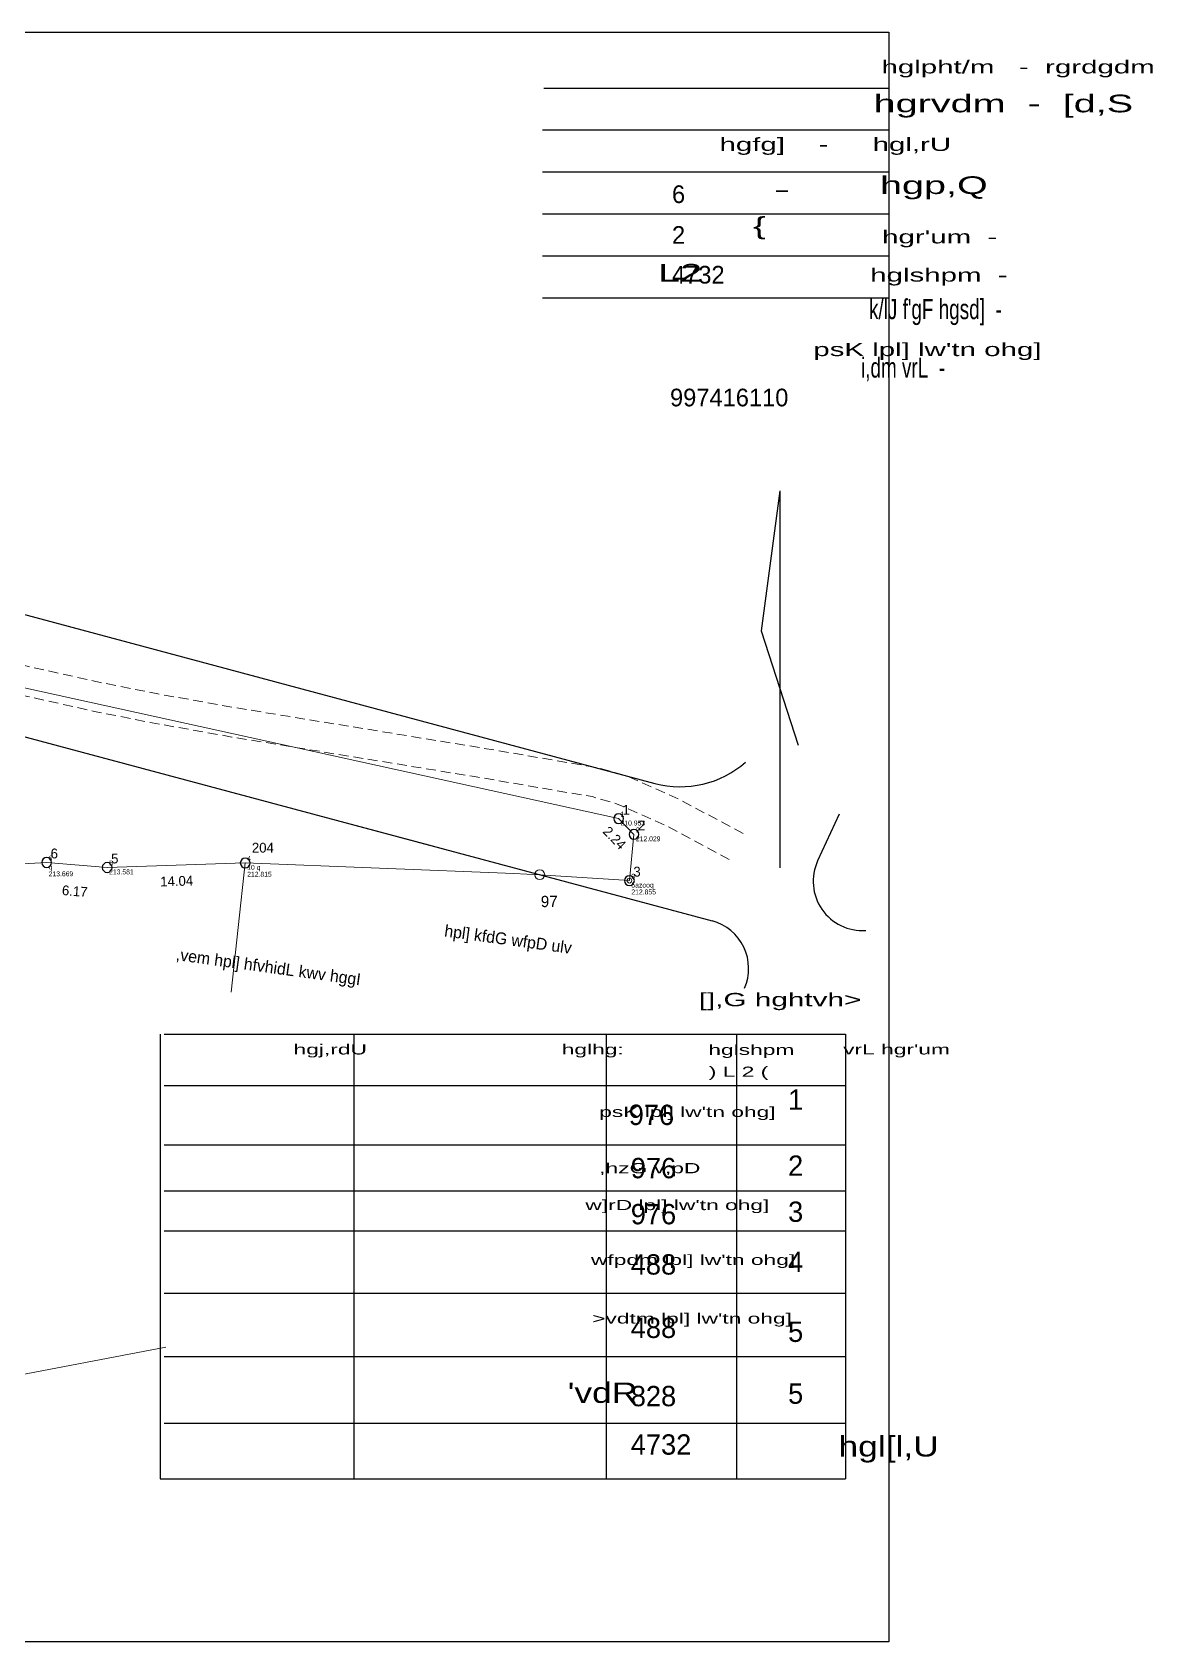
# Model space of a CAD drawing. Header units: metres. Extents: x 153538 to 153800, y 178735 to 178899.
# Drawn here: x 153686.4 to 153800.3, y 178735 to 178898.8 of the extents above; entities that cross this region are included whole.
import ezdxf

# ---------------------------------------------------------------- set-up
doc = ezdxf.new("R2010")
doc.units = ezdxf.units.M
doc.linetypes.add('HIDDEN', pattern=[0.375, 0.25, -0.125])
doc.layers.get('0').update_dxf_attribs({"linetype": 'CONTINUOUS'})
doc.layers.get('Defpoints').update_dxf_attribs({"linetype": 'CONTINUOUS'})
for name, color, linetype in [('1-roadprposed', 6, 'CONTINUOUS'), ('10', 7, 'CONTINUOUS'), ('5azooq', 7, 'CONTINUOUS'), ('DIM', 12, 'CONTINUOUS'), ('HATCH', 3, 'CONTINUOUS'), ('LAND', 7, 'CONTINUOUS'), ('Layer1', 4, 'CONTINUOUS'), ('LAYER2', 3, 'CONTINUOUS'), ('LINE', 3, 'CONTINUOUS'), ('Point_Names', 7, 'CONTINUOUS'), ('q', 7, 'CONTINUOUS'), ('TEXT', 6, 'CONTINUOUS')]:
    doc.layers.add(name, color=color, linetype=linetype)
doc.styles.add('ARAB4', font='arab4.shx')
doc.styles.add('MONOTEXT', font='txt')
doc.dimstyles.new('250', dxfattribs={"dimtxt": 1, "dimasz": 0.18, "dimexe": 0.18, "dimexo": 0.0625, "dimgap": 0.09, "dimtad": 0, "dimzin": 0, "dimdsep": 46, "dimtxsty": 'Standard', "dimcen": 0.09, "dimse1": 1, "dimse2": 1, "dimsd1": 1, "dimsd2": 1, "dimclrt": 2, "dimazin": 0, "dimtfac": 1, "dimtofl": 0, "dimtmove": 0, "dimatfit": 3, "dimfxl": 1, "dimtolj": 1, "dimtzin": 0, "dimarcsym": 0})

# ---------------------------------------------------------------- blocks, each defined once
blk = doc.blocks.new('CIRCLE', base_point=(100, 100))
at = {"color": 0}
for start, end in [(90, 270), (270, 90)]:
    blk.add_arc((100, 100), 100, start, end, dxfattribs=at)
at = {"flags": 1}
for tag in ['NAME', 'FEATURE_CODE']:
    blk.add_attdef(tag, (0, 0), '', height=1, dxfattribs=at)
blk = doc.blocks.new('*D2')
at = {"layer": 'Defpoints', "color": 0, "lineweight": 0, "transparency": 16777216}
for p in [(153694.02, 178813.8, 213.58), (153708.06, 178814.26, 212.96), (153694.08, 178812.18)]:
    blk.add_point(p, dxfattribs=at)
at = {"layer": 'DIM', "color": 2, "lineweight": 0, "transparency": 16777216, "insert": (153701.09, 178812.41), "char_height": 1, "attachment_point": 5, "rotation": 1.8907}
blk.add_mtext('\\A1;14.04', dxfattribs=at)
blk = doc.blocks.new('*D3')
at = {"layer": 'Defpoints', "color": 0, "lineweight": 0, "transparency": 16777216}
for p in [(153687.87, 178814.31, 214.33), (153694.02, 178813.8, 214.33), (153687.65, 178811.64)]:
    blk.add_point(p, dxfattribs=at)
at = {"layer": 'DIM', "color": 2, "lineweight": 0, "transparency": 16777216, "insert": (153690.73, 178811.39), "char_height": 1, "attachment_point": 5, "rotation": 355.2566}
blk.add_mtext('\\A1;6.17', dxfattribs=at)
blk = doc.blocks.new('*D4')
at = {"layer": 'Defpoints', "color": 0, "lineweight": 0, "transparency": 16777216}
for p in [(153672.1, 178813.43, 214.33), (153687.87, 178814.31, 214.33), (153672.2, 178811.71)]:
    blk.add_point(p, dxfattribs=at)
at = {"layer": 'DIM', "color": 2, "lineweight": 0, "transparency": 16777216, "insert": (153680.08, 178812.15), "char_height": 1, "attachment_point": 5, "rotation": 3.197}
blk.add_mtext('\\A1;15.80', dxfattribs=at)
blk = doc.blocks.new('*D44')
at = {"layer": 'Defpoints', "color": 0, "lineweight": 0, "transparency": 16777216}
for p in [(153746.02, 178818.77, 210.95), (153744.83, 178817.61), (153747.58, 178817.17, 212.03)]:
    blk.add_point(p, dxfattribs=at)
at = {"layer": 'DIM', "color": 2, "lineweight": 0, "transparency": 16777216, "insert": (153745.61, 178816.81), "char_height": 1, "attachment_point": 5, "rotation": 314.2567}
blk.add_mtext('\\A1;2.24', dxfattribs=at)
blk = doc.blocks.new('*D45')
at = {"layer": 'Defpoints', "color": 0, "lineweight": 0, "transparency": 16777216}
for p in [(153596.62, 178855.16), (153595.88, 178851.8, 210.8), (153746.02, 178818.77, 210.95)]:
    blk.add_point(p, dxfattribs=at)
at = {"layer": 'DIM', "color": 2, "lineweight": 0, "transparency": 16777216, "insert": (153671.69, 178838.65), "char_height": 1, "attachment_point": 5, "rotation": 347.5952}
blk.add_mtext('\\A1;153.73', dxfattribs=at)

msp = doc.modelspace()

# ---------------------------------------------------------------- linework, layer by layer
at = {"color": 0, "ltscale": 0.35}
for p, q in [((153773.509, 178893.049), (153738.426, 178893.049)), ((153773.509, 178888.784), (153738.273, 178888.784)), ((153773.509, 178884.518), (153738.273, 178884.518)), ((153773.509, 178880.253), (153738.273, 178880.253)), ((153773.509, 178875.987), (153738.273, 178875.987)), ((153773.509, 178871.721), (153738.273, 178871.721))]:
    msp.add_line(p, q, dxfattribs=at)
at = {"ltscale": 0.18}
for p, q in [((153699.41, 178796.858), (153699.41, 178751.616)), ((153699.808, 178796.858), (153769.105, 178796.858)), ((153719.105, 178796.858), (153719.105, 178751.616)), ((153744.747, 178796.858), (153744.747, 178751.616)), ((153758.004, 178796.858), (153758.004, 178751.616)), ((153769.105, 178796.858), (153769.105, 178751.616)), ((153699.808, 178791.628), (153769.105, 178791.628)), ((153699.808, 178785.591), (153769.105, 178785.591)), ((153699.808, 178780.907), (153769.105, 178780.907)), ((153699.808, 178776.834), (153769.105, 178776.834)), ((153699.808, 178770.512), (153769.105, 178770.512)), ((153699.808, 178764.066), (153769.105, 178764.066)), ((153699.808, 178757.281), (153769.105, 178757.281)), ((153699.41, 178751.616), (153769.105, 178751.616))]:
    msp.add_line(p, q, dxfattribs=at)
msp.add_lwpolyline([(153537.668, 178898.762), (153773.509, 178898.762), (153773.509, 178735.042), (153537.668, 178735.042)], close=True)
at = {"layer": '1-roadprposed'}
for p, q in [((153658.284, 178834.434), (153755.539, 178808.369)), ((153768.441, 178819.228), (153766.258, 178814.474))]:
    msp.add_line(p, q, dxfattribs=at)
msp.add_lwpolyline([(153580.018, 178873.445, 0.0721068), (153579.982, 178870.576), (153580.261, 178869.21), (153580.613, 178868.168), (153580.91, 178867.498), (153581.549, 178866.379), (153582.377, 178865.294), (153583.178, 178864.479), (153583.178, 178864.479), (153584.644, 178863.377, 0.1186803), (153589.093, 178861.919), (153591.816, 178861.7), (153610.031, 178860.232, -0.0540101), (153622.727, 178857.813), (153660.598, 178846.255, 0.0085921), (153661.589, 178845.971), (153749.715, 178822.354, 0.2515621), (153758.927, 178824.521)], format="xyb", dxfattribs=at)
for centre, start, end in [((153770.802, 178812.388), 155.33848, 273.91026), ((153754.245, 178803.54), 336.13869, 74.99728)]:
    msp.add_arc(centre, 5, start, end, dxfattribs=at)
at = {"layer": 'DIM', "color": 3, "lineweight": 0}
msp.add_line((153700, 178765), (153585.43, 178743.332), dxfattribs=at)
at = {"layer": 'HATCH', "color": 3, "lineweight": 0}
msp.add_line((153708.059, 178814.264, 212.962), (153706.617, 178801.116), dxfattribs=at)
at = {"layer": 'HATCH', "color": 2, "linetype": 'HIDDEN', "lineweight": 0, "ltscale": 4, "elevation": 211.348, "flags": 128}
for points in [[(153758.697, 178817.245), (153752.22, 178820.729), (153746.644, 178823.188), (153743.982, 178823.938), (153731.877, 178826.003), (153707.215, 178830.027), (153699.165, 178831.46), (153693.519, 178832.581), (153685.759, 178834.303), (153679.046, 178835.955), (153673.101, 178837.539), (153662.562, 178840.525), (153655.589, 178842.57), (153644.798, 178845.937), (153634.001, 178849.415), (153624.622, 178852.059), (153617.332, 178853.961), (153608.418, 178855.603), (153599.188, 178857.157), (153589.995, 178858.325), (153582.312, 178859.26), (153576.255, 178859.454), (153570.028, 178858.293), (153568.687, 178852.201), (153567.334, 178847.369), (153564.769, 178840.812), (153562.249, 178835.439), (153558.015, 178826.593), (153556.16, 178823.245), (153553.809, 178819.457), (153551.309, 178816.215), (153548.45, 178813.275), (153544.57, 178809.606), (153541.437, 178807.823)], [(153757.275, 178814.603), (153750.902, 178818.032), (153745.628, 178820.358), (153743.321, 178821.007), (153731.383, 178823.044), (153706.71, 178827.07), (153698.61, 178828.511), (153692.902, 178829.645), (153685.075, 178831.382), (153678.301, 178833.049), (153672.305, 178834.646), (153661.731, 178837.643), (153654.721, 178839.699), (153643.892, 178843.077), (153633.134, 178846.543), (153623.837, 178849.164), (153616.68, 178851.03), (153607.897, 178852.648), (153598.75, 178854.189), (153589.625, 178855.348), (153582.082, 178856.266), (153576.485, 178856.446), (153572.531, 178855.708), (153571.599, 178851.474), (153570.182, 178846.416), (153567.527, 178839.628), (153564.96, 178834.155), (153560.682, 178825.218), (153558.748, 178821.726), (153556.278, 178817.746), (153553.58, 178814.247), (153550.557, 178811.138), (153546.369, 178807.177), (153542.921, 178805.216)]]:
    msp.add_lwpolyline(points, dxfattribs=at)
at = {"layer": 'HATCH', "color": 0, "lineweight": 0, "elevation": 214.334, "flags": 128}
msp.add_lwpolyline([(153672.103, 178813.43), (153687.875, 178814.311), (153694.023, 178813.801), (153708.059, 178814.264), (153735.363, 178813.202), (153738.004, 178813.069), (153726.72, 178816.093), (153716.835, 178818.742), (153703.645, 178822.277), (153688.815, 178826.251), (153677.329, 178829.329), (153668.472, 178831.703), (153657.292, 178834.718), (153653.355, 178835.919), (153650.751, 178836.714), (153649.302, 178837.023), (153648.046, 178836.751), (153647.15, 178836.177), (153646.208, 178834.708), (153643.499, 178821.038)], close=True, dxfattribs=at)
at = {"layer": 'HATCH', "color": 3, "lineweight": 0}
for centre, radius in [((153738.004, 178813.069, 214.334), 0.5), ((153747.122, 178812.464, 212.855), 0.242)]:
    msp.add_circle(centre, radius, dxfattribs=at)
at = {"layer": 'Layer1', "color": 1, "lineweight": 0, "elevation": 220.564, "flags": 128}
msp.add_lwpolyline([(153570.743, 178847.337), (153572.593, 178852.471), (153595.877, 178851.797), (153746.019, 178818.773), (153747.582, 178817.169), (153747.122, 178812.464), (153738.004, 178813.069)], dxfattribs=at)
at = {"layer": 'LAYER2'}
for p, q in [((153762.405, 178852.108), (153760.527, 178837.862)), ((153760.527, 178837.862), (153764.284, 178826.242))]:
    msp.add_line(p, q, dxfattribs=at)
at = {"layer": 'LINE', "linetype": 'Continuous'}
msp.add_line((153762.405, 178852.108), (153762.405, 178813.78), dxfattribs=at)

# ---------------------------------------------------------------- block references
at = {"color": 31}
ref = msp.add_blockref('CIRCLE', (153746.019, 178818.773, 210.953), dxfattribs=dict(at, xscale=0.005, yscale=0.005, zscale=0.005))
ref.add_attrib('NAME', '1', (153746.219, 178818.973, 210.953), dxfattribs={"height": 0.5})
ref.add_attrib('ELEVATION', '210.953', (153746.219, 178818.073, 210.953), dxfattribs={"height": 0.5})
ref = msp.add_blockref('CIRCLE', (153747.582, 178817.169, 212.029), dxfattribs=dict(at, xscale=0.005, yscale=0.005, zscale=0.005))
ref.add_attrib('NAME', '2', (153747.782, 178817.369, 212.029), dxfattribs={"height": 0.5})
ref.add_attrib('ELEVATION', '212.029', (153747.782, 178816.469, 212.029), dxfattribs={"height": 0.5})
ref = msp.add_blockref('CIRCLE', (153694.023, 178813.801, 213.581), dxfattribs=dict(at, xscale=0.005, yscale=0.005, zscale=0.005))
ref.add_attrib('NAME', '5', (153694.223, 178814.001, 213.581), dxfattribs={"height": 0.5})
ref.add_attrib('ELEVATION', '213.581', (153694.223, 178813.101, 213.581), dxfattribs={"height": 0.5})
at = {"layer": '10', "color": 31}
ref = msp.add_blockref('CIRCLE', (153708.059, 178814.264, 212.962), dxfattribs=dict(at, xscale=0.005, yscale=0.005, zscale=0.005))
ref.add_attrib('NAME', '4', (153708.259, 178814.464, 212.962), dxfattribs={"layer": '0', "height": 0.5})
ref.add_attrib('FEATURE_CODE', '10 q', (153708.259, 178813.564, 212.962), dxfattribs={"layer": '0', "height": 0.5})
ref.add_attrib('ELEVATION', '212.815', (153708.259, 178812.864, 212.962), dxfattribs={"layer": '0', "height": 0.5})
at = {"layer": '5azooq', "color": 3}
ref = msp.add_blockref('CIRCLE', (153747.122, 178812.464, 212.855), dxfattribs=dict(at, xscale=0.005, yscale=0.005, zscale=0.005))
ref.add_attrib('NAME', '3', (153747.322, 178812.664, 212.855), dxfattribs={"layer": '0', "height": 0.5})
ref.add_attrib('FEATURE_CODE', '5azooq', (153747.322, 178811.764, 212.855), dxfattribs={"layer": '0', "height": 0.5})
ref.add_attrib('ELEVATION', '212.855', (153747.322, 178811.064, 212.855), dxfattribs={"layer": '0', "height": 0.5})
at = {"layer": 'q', "color": 31}
ref = msp.add_blockref('CIRCLE', (153687.875, 178814.311, 213.669), dxfattribs=dict(at, xscale=0.005, yscale=0.005, zscale=0.005))
ref.add_attrib('NAME', '6', (153688.075, 178814.511, 213.669), dxfattribs={"layer": '0', "height": 0.5})
ref.add_attrib('FEATURE_CODE', 'q', (153688.075, 178813.611, 213.669), dxfattribs={"layer": '0', "height": 0.5})
ref.add_attrib('ELEVATION', '213.669', (153688.075, 178812.911, 213.669), dxfattribs={"layer": '0', "height": 0.5})

# ---------------------------------------------------------------- texts
at = {"color": 0, "ltscale": 0.2, "style": 'ARAB4'}
for s, height, width, p in [('hglpht/m   -  rgrdgdm', 1.3377, 1.673273, (153772.75, 178894.567)), ('hgrvdm  -  [d,S', 1.79787, 1.673273, (153771.952, 178890.613)), ('  -  ', 1.3377, 1.606448, (153764.788, 178886.683)), ('hgp,Q    ', 1.7979, 1.673273, (153772.595, 178882.302)), (' - ', 1.3377, 2.825191, (153760.398, 178882.074)), ('{', 1.739, 1.673273, (153759.686, 178878.219)), ("hgr'um  -    ", 1.3377, 1.673273, (153772.81, 178877.279)), ('L2', 1.7979, 1.673273, (153750.036, 178873.393)), ('hglshpm  -    ', 1.3377, 1.673273, (153771.601, 178873.393)), ("k/lJ f'gF hgsd]  -", 2.03605, 0.705503, (153771.477, 178869.573)), ("psK lpl] lw'tn ohg]", 1.3377, 1.673273, (153765.817, 178865.817)), ('i,dm vrL  -', 2.03605, 0.705503, (153770.67, 178863.63))]:
    msp.add_text(s, height=height, dxfattribs=dict(at, width=width)).set_placement(p)
at = {"color": 0, "ltscale": 0.35, "style": 'ARAB4', "width": 1.673273}
for s, p in [('hgfg]', (153756.278, 178886.683)), ('hgl,rU', (153771.847, 178886.683))]:
    msp.add_text(s, height=1.3377, dxfattribs=at).set_placement(p)
at = {"color": 0, "ltscale": 0.2}
for s, height, p in [('6', 1.798, (153751.449, 178881.384)), ('2', 1.798, (153751.449, 178877.238)), ('4732', 1.7979, (153751.449, 178873.195)), ('997416110', 1.7979, (153751.248, 178860.704))]:
    msp.add_text(s, height=height, dxfattribs=at).set_placement(p)
at = {"color": 1, "ltscale": 0.2, "style": 'ARAB4'}
for s, p in [('hpl] kfdG wfpD ulv', (153728.251, 178806.792)), (',vem hpl] hfvhidL kwv hggI', (153700.96, 178804.387, 109.286))]:
    msp.add_text(s, height=1.2012, rotation=352.16095, dxfattribs=at).set_placement(p)
at = {"layer": 'LAND', "ltscale": 0.18, "style": 'ARAB4'}
for s, height, width, p in [('[],G hghtvh>', 1.3493, 1.673273, (153754.166, 178799.689)), ('hgj,rdU', 1.0343, 1.673273, (153712.974, 178794.785)), ('hglhg:', 1.0343, 1.673273, (153740.236, 178794.785)), ('hglshpm', 1.0343, 1.673273, (153755.143, 178794.738)), ("vrL hgr'um", 1.0343, 1.673273, (153768.852, 178794.785)), (') L 2 (', 1.0343, 1.673273, (153755.191, 178792.512)), ("psK lpl] lw'tn ohg]", 1.03428, 1.673273, (153744.048, 178788.423)), (',hzG v,pD', 1.0343, 1.673273, (153744.048, 178782.701)), ("w]rD lpl] lw'tn ohg]", 1.03428, 1.673273, (153742.642, 178778.953)), ("wfpdm lpl] lw'tn ohg]", 1.03428, 1.673273, (153743.212, 178773.375)), (">vdtm lpl] lw'tn ohg]", 1.03428, 1.673273, (153743.331, 178767.417)), ('hgl[l,U', 2.0686, 1.3, (153768.377, 178753.888))]:
    msp.add_text(s, height=height, dxfattribs=dict(at, width=width)).set_placement(p)
at = {"layer": 'LAND', "color": 0, "ltscale": 0.18}
for s, height, p in [('1', 2.069, (153763.253, 178789.162)), ('976', 2.0686, (153747.052, 178787.608)), ('976', 2.0686, (153747.258, 178782.191)), ('2', 2.069, (153763.253, 178782.439)), ('976', 2.0686, (153747.258, 178777.507)), ('3', 2.069, (153763.253, 178777.756)), ('488', 2.0686, (153747.258, 178772.394)), ('4', 2.069, (153763.253, 178772.642)), ('488', 2.0686, (153747.258, 178765.948)), ('5', 2.069, (153763.253, 178765.544)), ('828', 2.0686, (153747.258, 178759.003)), ('5', 2.069, (153763.253, 178759.251)), ('4732', 2.0686, (153747.258, 178754.077))]:
    msp.add_text(s, height=height, dxfattribs=at).set_placement(p)
at = {"layer": 'LAND', "color": 1, "ltscale": 0.18, "style": 'ARAB4', "width": 1.3}
msp.add_text("'vdR", height=2.0686, dxfattribs=at).set_placement((153740.844, 178759.344))
at = {"layer": 'Point_Names', "color": 4, "char_height": 1, "width": 1, "attachment_point": 7, "style": 'MONOTEXT'}
for s, insert in [('1', (153746.419, 178819.173, 210.953)), ('2', (153747.982, 178817.569, 212.029)), ('6', (153688.275, 178814.711, 213.669)), ('5', (153694.423, 178814.201, 213.581)), ('204', (153708.737, 178815.299, 212.815)), ('3', (153747.522, 178812.864, 212.855))]:
    msp.add_mtext(s, dxfattribs=dict(at, insert=insert))
at = {"layer": 'TEXT'}
msp.add_text('97', height=1.1492, dxfattribs=at).set_placement((153738.111, 178809.771))

# ---------------------------------------------------------------- dimensions: what is measured, and where the dimension line sits
at = {"layer": 'DIM', "color": 3, "lineweight": 0}
for p1, p2, distance, picture, middle in [((153746.019, 178818.773, 210.953), (153595.877, 178851.797, 210.798), -3.445, '*D45', (153671.688, 178838.65)), ((153687.875, 178814.311, 214.334), (153672.103, 178813.43, 214.334), 1.72, '*D4', (153680.085, 178812.154)), ((153694.023, 178813.801, 214.334), (153687.875, 178814.311, 214.334), 2.676, '*D3', (153690.728, 178811.39)), ((153708.059, 178814.264, 212.962), (153694.023, 178813.801, 213.581), 1.624, '*D2', (153701.095, 178812.409))]:
    dim = msp.add_aligned_dim(p1=p1, p2=p2, distance=distance, dimstyle='250', dxfattribs=at)
    dim.commit()
    dim.dimension.update_dxf_attribs({"geometry": picture, "text_midpoint": middle})
dim = msp.add_linear_dim(base=(153744.827, 178817.611), p1=(153747.582, 178817.169, 212.029), p2=(153746.019, 178818.773, 210.953), angle=134.25667, dimstyle='250', dxfattribs=at)
dim.commit()
dim.dimension.update_dxf_attribs({"geometry": '*D44', "text_midpoint": (153745.608, 178816.809), "dimtype": 129})

doc.saveas('drawing.dxf')
